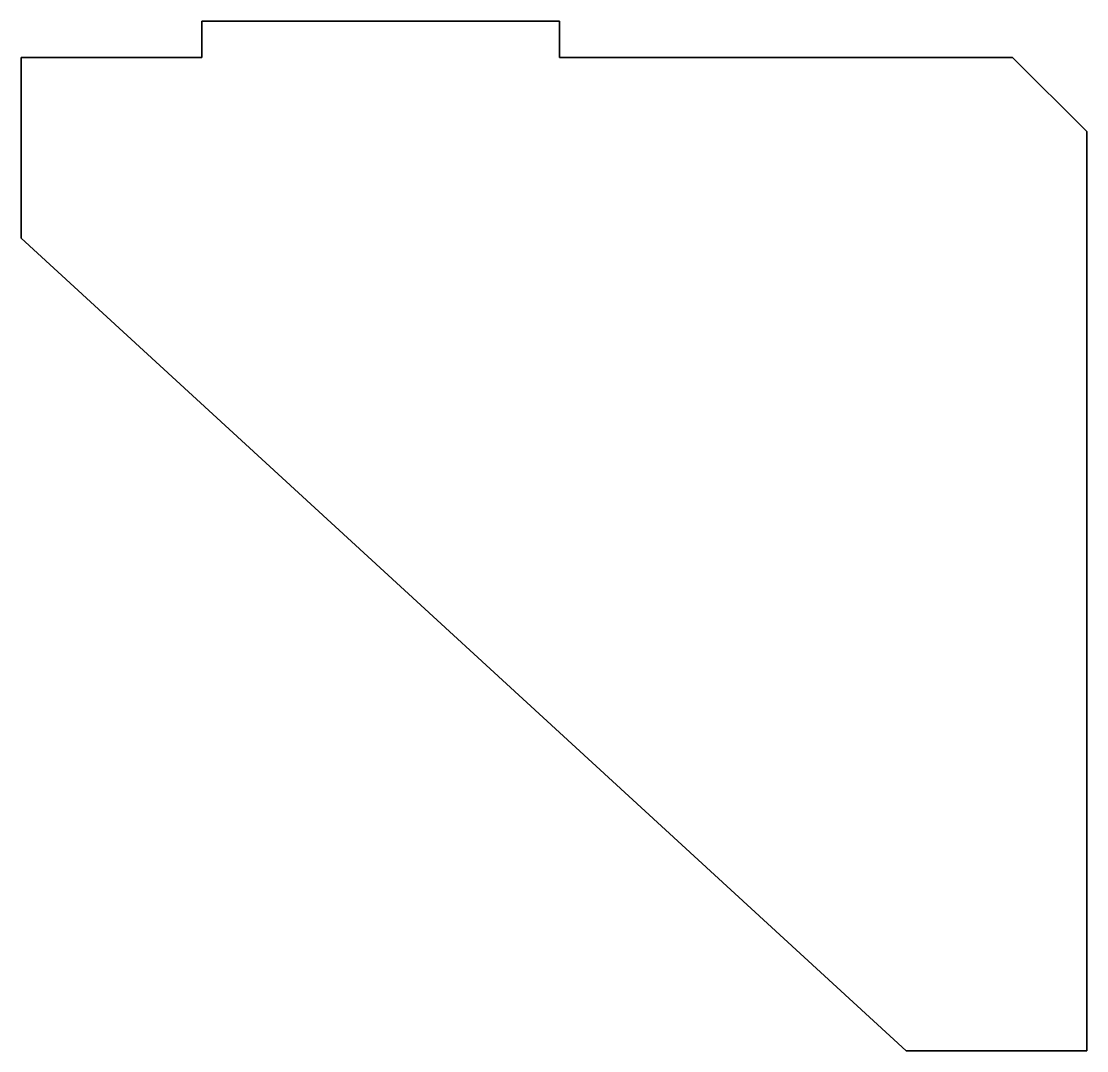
# Model space of a CAD drawing. Header units: millimetres. Extents: x 0 to 59, y 0 to 57.
import ezdxf

# ---------------------------------------------------------------- set-up
doc = ezdxf.new("R2010")
doc.units = ezdxf.units.MM
doc.layers.add('SIMUMAK Visible (ISO)', color=7, linetype='Continuous', lineweight=35)

# ---------------------------------------------------------------- blocks, each defined once
blk = doc.blocks.new('SIL-026-CARR-01_Sheet_11_SIL-026-CARR-01')
at = {"layer": 'SIMUMAK Visible (ISO)'}
for p, q in [((-19.5, 26.5), (-19.5, 28.5)), ((-19.5, 28.5), (0.3, 28.5)), ((0.3, 28.5), (0.3, 26.5)), ((-29.5, 16.5), (-29.5, 26.5)), ((-29.5, 26.5), (-19.5, 26.5)), ((0.3, 26.5), (25.4, 26.5)), ((29.5, 22.4), (25.4, 26.5)), ((29.5, 22.4), (29.5, -28.5)), ((19.5, -28.5), (-29.5, 16.5)), ((29.5, -28.5), (19.5, -28.5))]:
    blk.add_line(p, q, dxfattribs=at)

msp = doc.modelspace()

# ---------------------------------------------------------------- block references
msp.add_blockref('SIL-026-CARR-01_Sheet_11_SIL-026-CARR-01', (29.5, 28.5))

doc.saveas('drawing.dxf')
